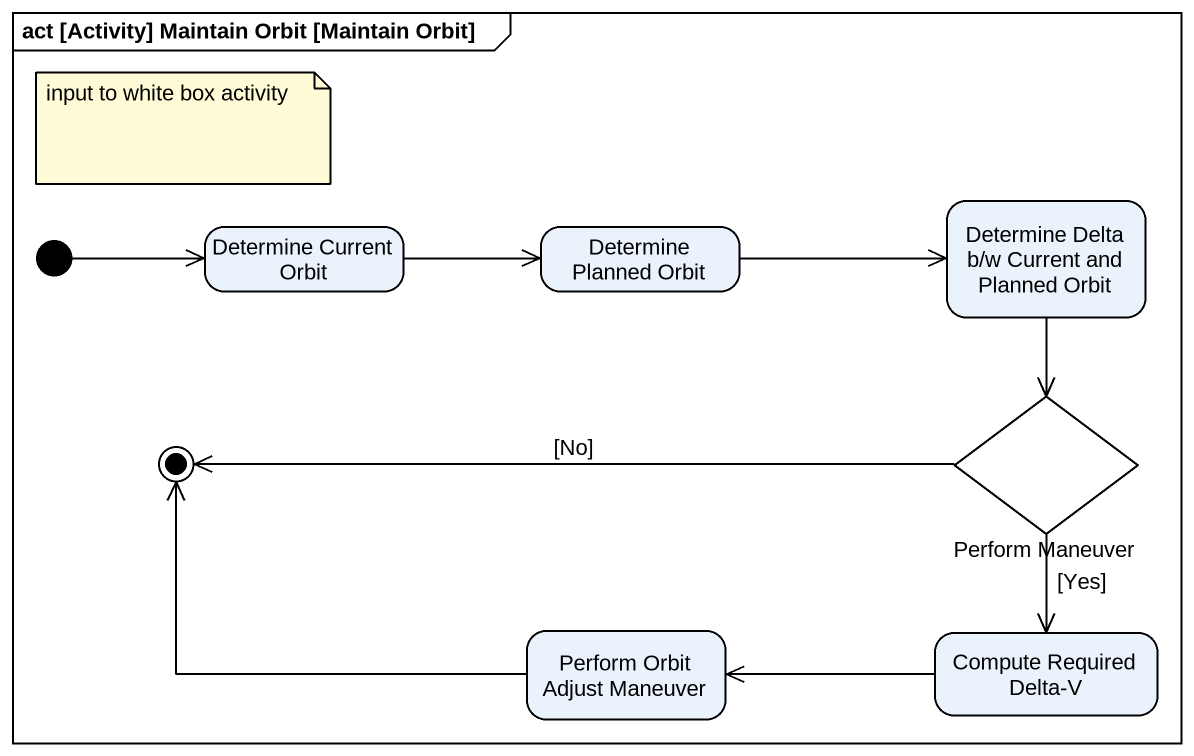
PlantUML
@startuml
mainframe act [Activity] Maintain Orbit [Maintain Orbit]
hide empty description
state "Determine Current Orbit" as Determine_Current_Orbit
state "Determine Planned Orbit" as Determine_Planned_Orbit
state "Determine Delta b/w Current and Planned Orbit" as Determine_Delta_b_w_Current
state "Perform Maneuver" as Perform_Maneuver <<choice>>
state "Perform Orbit Adjust Maneuver" as Perform_Orbit_Adjust
state "Compute Required Delta-V" as Compute_Required_Delta_V
[*] -right-> Determine_Current_Orbit
Determine_Current_Orbit -right-> Determine_Planned_Orbit
Determine_Planned_Orbit -right-> Determine_Delta_b_w_Current
Determine_Delta_b_w_Current --> Perform_Maneuver
Perform_Maneuver --> Compute_Required_Delta_V : [Yes]
Compute_Required_Delta_V -left-> Perform_Orbit_Adjust
Perform_Maneuver -left-> [*] : [No]
Perform_Orbit_Adjust -left-> [*]
note as N1
  input to white box activity
end note
@enduml
